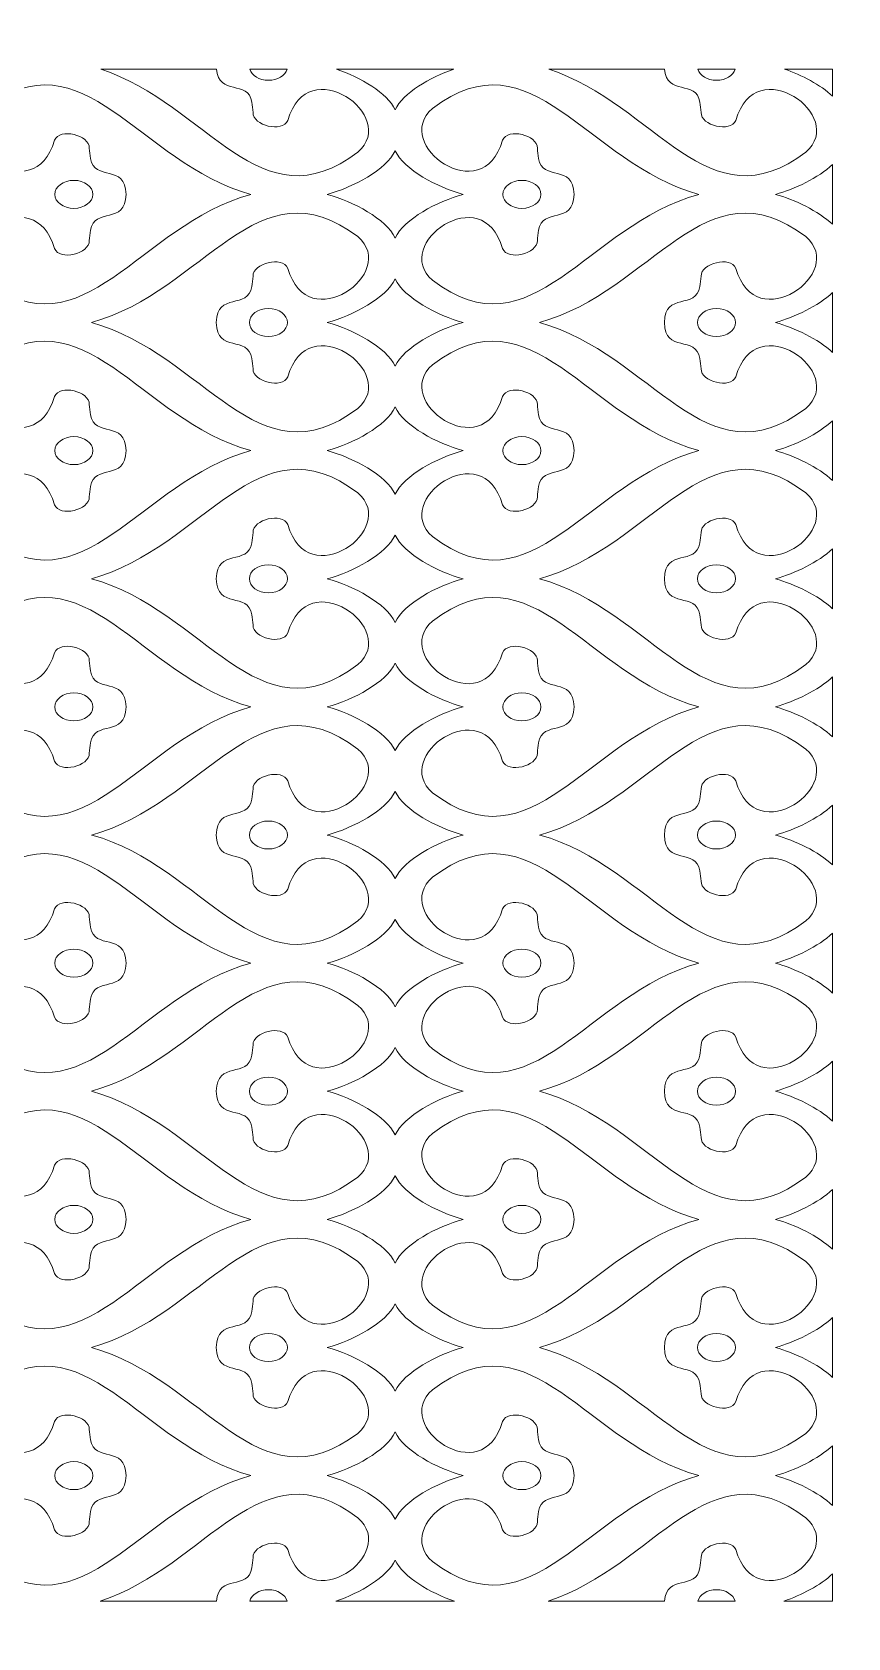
# Model space of a CAD drawing. Header units: millimetres. Extents: x -1212 to 1212, y -618 to 618.
# Drawn here: x 583 to 1212, y -618 to 618 of the extents above; entities that cross this region are included whole.
import ezdxf

# ---------------------------------------------------------------- set-up
doc = ezdxf.new("R2010")
doc.units = ezdxf.units.MM
doc.header["$MEASUREMENT"] = 0
doc.layers.add('Layer 1', color=7, linetype='Continuous')

msp = doc.modelspace()

# ---------------------------------------------------------------- linework, layer by layer
at = {"layer": 'Layer 1', "color": 250, "lineweight": 9}
for points, knots in [([(751.6657, 493.4579), (664.4051, 517.6409), (623.6095, 618.4305), (546.477, 559.591), (514.0627, 531.8721), (585.5719, 481.214), (600.3044, 535.1757), (604.6176, 544.8437), (627.3481, 539.1709), (627.2256, 529.0692), (627.5168, 526.4212), (627.8002, 523.7784), (628.0914, 521.1355), (631.1021, 503.0124), (655.2041, 517.419), (655.4952, 493.4579), (655.2041, 469.4968), (631.1021, 483.9033), (628.0914, 465.7854), (627.8002, 463.1426), (627.5168, 460.4894), (627.2256, 457.8465), (627.3481, 447.7449), (604.6176, 442.072), (600.3044, 451.7453), (585.5719, 505.7017), (514.0627, 455.0437), (546.477, 427.3247), (623.6095, 368.4905), (664.4051, 469.2696), (751.6657, 493.4579)], [0, 0, 0, 0, 0.1, 0.1, 0.1, 0.2, 0.2, 0.2, 0.3, 0.3, 0.3, 0.4, 0.4, 0.4, 0.5, 0.5, 0.5, 0.6, 0.6, 0.6, 0.7, 0.7, 0.7, 0.8, 0.8, 0.8, 0.9, 0.9, 0.9, 1, 1, 1, 1]), ([(1096.8769, 493.4579), (1009.6165, 517.6409), (968.8209, 618.4305), (891.6884, 559.591), (859.2741, 531.8721), (930.7833, 481.214), (945.5156, 535.1757), (949.8288, 544.8437), (972.5595, 539.1709), (972.4368, 529.0692), (972.728, 526.4212), (973.0114, 523.7784), (973.3026, 521.1355), (976.3134, 503.0124), (1000.4154, 517.419), (1000.7065, 493.4579), (1000.4154, 469.4968), (976.3134, 483.9033), (973.3026, 465.7854), (973.0114, 463.1426), (972.728, 460.4894), (972.4368, 457.8465), (972.5595, 447.7449), (949.8288, 442.072), (945.5156, 451.7453), (930.7833, 505.7017), (859.2741, 455.0437), (891.6884, 427.3247), (968.8209, 368.4905), (1009.6165, 469.2696), (1096.8769, 493.4579)], [0, 0, 0, 0, 0.1, 0.1, 0.1, 0.2, 0.2, 0.2, 0.3, 0.3, 0.3, 0.4, 0.4, 0.4, 0.5, 0.5, 0.5, 0.6, 0.6, 0.6, 0.7, 0.7, 0.7, 0.8, 0.8, 0.8, 0.9, 0.9, 0.9, 1, 1, 1, 1]), ([(636.0282, 589.9734), (636.0282, 589.9734), (725.1887, 589.9734), (725.1887, 589.9734), (726.8972, 569.0784), (749.5818, 582.0139), (752.493, 564.474), (752.7764, 561.8312), (753.0676, 559.1884), (753.3587, 556.5352), (753.2362, 546.4336), (775.9667, 540.7608), (780.2723, 550.4339), (795.0124, 604.3851), (866.5216, 553.7375), (834.1073, 526.0135), (759.097, 468.7948), (718.4469, 562.5229), (636.0282, 589.9734)], [0, 0, 0, 0, 0.166666667, 0.166666667, 0.166666667, 0.333333333, 0.333333333, 0.333333333, 0.5, 0.5, 0.5, 0.666666667, 0.666666667, 0.666666667, 0.833333333, 0.833333333, 0.833333333, 1, 1, 1, 1]), ([(981.2396, 589.9734), (981.2396, 589.9734), (1070.4001, 589.9734), (1070.4001, 589.9734), (1072.1084, 569.0784), (1094.7932, 582.0139), (1097.7043, 564.474), (1097.9878, 561.8312), (1098.2789, 559.1884), (1098.5701, 556.5352), (1098.4474, 546.4336), (1121.1781, 540.7608), (1125.4837, 550.4339), (1140.2238, 604.3851), (1211.7328, 553.7375), (1179.3185, 526.0135), (1104.3082, 468.7948), (1063.6582, 562.5229), (981.2396, 589.9734)], [0, 0, 0, 0, 0.166666667, 0.166666667, 0.166666667, 0.333333333, 0.333333333, 0.333333333, 0.5, 0.5, 0.5, 0.666666667, 0.666666667, 0.666666667, 0.833333333, 0.833333333, 0.833333333, 1, 1, 1, 1]), ([(750.8765, 589.9734), (750.8765, 589.9734), (779.6288, 589.9734), (779.6288, 589.9734), (778.2498, 585.0593), (772.3278, 581.3481), (765.2565, 581.3481), (758.1853, 581.3481), (752.2556, 585.0593), (750.8765, 589.9734)], [0, 0, 0, 0, 0.333333333, 0.333333333, 0.333333333, 0.666666667, 0.666666667, 0.666666667, 1, 1, 1, 1]), ([(817.6357, 589.9734), (817.6357, 589.9734), (908.1598, 589.9734), (908.1598, 589.9734), (889.7502, 583.614), (868.9424, 571.4786), (862.8978, 558.5173), (856.8455, 571.4786), (836.0455, 583.614), (817.6357, 589.9734)], [0, 0, 0, 0, 0.333333333, 0.333333333, 0.333333333, 0.666666667, 0.666666667, 0.666666667, 1, 1, 1, 1]), ([(1096.0879, 589.9734), (1096.0879, 589.9734), (1124.8401, 589.9734), (1124.8401, 589.9734), (1123.461, 585.0593), (1117.539, 581.3481), (1110.4678, 581.3481), (1103.3965, 581.3481), (1097.4668, 585.0593), (1096.0879, 589.9734)], [0, 0, 0, 0, 0.333333333, 0.333333333, 0.333333333, 0.666666667, 0.666666667, 0.666666667, 1, 1, 1, 1]), ([(1162.8471, 589.9734), (1162.8471, 589.9734), (1199.95, 589.9734), (1199.95, 589.9734), (1199.95, 589.9734), (1199.95, 569.0888), (1199.95, 569.0888), (1190.6111, 577.8174), (1176.1085, 585.3897), (1162.8471, 589.9734)], [0, 0, 0, 0, 0.333333333, 0.333333333, 0.333333333, 0.666666667, 0.666666667, 0.666666667, 1, 1, 1, 1]), ([(628.9187, 394.7641), (716.1792, 418.9523), (756.9672, 519.747), (834.1073, 460.9024), (866.5216, 433.1835), (795.0124, 382.5203), (780.2723, 436.4766), (775.9667, 446.1602), (753.2362, 440.4771), (753.3587, 430.3754), (753.0676, 427.7325), (752.7764, 425.0846), (752.493, 422.4417), (749.4823, 404.3186), (725.3803, 418.7303), (725.0892, 394.7641), (725.3803, 370.8081), (749.4823, 385.2199), (752.493, 367.1019), (752.7764, 364.4539), (753.0676, 361.8008), (753.3587, 359.1579), (753.2362, 349.0614), (775.9667, 343.3783), (780.2723, 353.0515), (795.0124, 407.0131), (866.5216, 356.3602), (834.1073, 328.6413), (756.9672, 269.7967), (716.1792, 370.581), (628.9187, 394.7641)], [0, 0, 0, 0, 0.1, 0.1, 0.1, 0.2, 0.2, 0.2, 0.3, 0.3, 0.3, 0.4, 0.4, 0.4, 0.5, 0.5, 0.5, 0.6, 0.6, 0.6, 0.7, 0.7, 0.7, 0.8, 0.8, 0.8, 0.9, 0.9, 0.9, 1, 1, 1, 1]), ([(862.8978, 459.8236), (856.0565, 474.4831), (830.384, 488.0844), (810.6106, 493.4579), (830.384, 498.8313), (856.0565, 512.4378), (862.8978, 527.0923), (869.7392, 512.4378), (895.4117, 498.8313), (915.1851, 493.4579), (895.4117, 488.0844), (869.7316, 474.4831), (862.8978, 459.8236)], [0, 0, 0, 0, 0.25, 0.25, 0.25, 0.5, 0.5, 0.5, 0.75, 0.75, 0.75, 1, 1, 1, 1]), ([(974.13, 394.7641), (1061.3904, 418.9523), (1102.1785, 519.747), (1179.3185, 460.9024), (1211.7328, 433.1835), (1140.2238, 382.5203), (1125.4837, 436.4766), (1121.1781, 446.1602), (1098.4474, 440.4771), (1098.5701, 430.3754), (1098.2789, 427.7325), (1097.9878, 425.0846), (1097.7043, 422.4417), (1094.6935, 404.3186), (1070.5915, 418.7303), (1070.3004, 394.7641), (1070.5915, 370.8081), (1094.6935, 385.2199), (1097.7043, 367.1019), (1097.9878, 364.4539), (1098.2789, 361.8008), (1098.5701, 359.1579), (1098.4474, 349.0614), (1121.1781, 343.3783), (1125.4837, 353.0515), (1140.2238, 407.0131), (1211.7328, 356.3602), (1179.3185, 328.6413), (1102.1785, 269.7967), (1061.3904, 370.581), (974.13, 394.7641)], [0, 0, 0, 0, 0.1, 0.1, 0.1, 0.2, 0.2, 0.2, 0.3, 0.3, 0.3, 0.4, 0.4, 0.4, 0.5, 0.5, 0.5, 0.6, 0.6, 0.6, 0.7, 0.7, 0.7, 0.8, 0.8, 0.8, 0.9, 0.9, 0.9, 1, 1, 1, 1]), ([(1199.95, 516.5208), (1199.95, 516.5208), (1199.95, 470.4), (1199.95, 470.4), (1188.9256, 480.7082), (1170.7074, 489.4162), (1155.8218, 493.4579), (1170.7074, 497.4996), (1188.9256, 506.2076), (1199.95, 516.5208)], [0, 0, 0, 0, 0.333333333, 0.333333333, 0.333333333, 0.666666667, 0.666666667, 0.666666667, 1, 1, 1, 1]), ([(600.6568, 493.4579), (600.6568, 499.4043), (607.2453, 504.2564), (615.3278, 504.2564), (623.4103, 504.2564), (629.999, 499.4043), (629.999, 493.4579), (629.999, 487.5167), (623.4103, 482.6593), (615.3278, 482.6593), (607.2453, 482.6593), (600.6568, 487.5167), (600.6568, 493.4579)], [0, 0, 0, 0, 0.25, 0.25, 0.25, 0.5, 0.5, 0.5, 0.75, 0.75, 0.75, 1, 1, 1, 1]), ([(945.868, 493.4579), (945.868, 499.4043), (952.4567, 504.2564), (960.5392, 504.2564), (968.6216, 504.2564), (975.2178, 499.4043), (975.2178, 493.4579), (975.2178, 487.5167), (968.6216, 482.6593), (960.5392, 482.6593), (952.4567, 482.6593), (945.868, 487.5167), (945.868, 493.4579)], [0, 0, 0, 0, 0.25, 0.25, 0.25, 0.5, 0.5, 0.5, 0.75, 0.75, 0.75, 1, 1, 1, 1]), ([(751.6657, 296.0806), (664.4051, 271.8976), (623.6095, 171.108), (546.477, 229.9423), (514.0627, 257.6716), (585.5719, 308.3296), (600.3044, 254.368), (604.6176, 244.6948), (627.3481, 250.3676), (627.2256, 260.4745), (627.5168, 263.1172), (627.8002, 265.7601), (628.0914, 268.403), (631.1021, 286.5261), (655.2041, 272.1195), (655.4952, 296.0806), (655.2041, 320.0417), (631.1021, 305.63), (628.0914, 323.7531), (627.8002, 326.396), (627.5168, 329.0439), (627.2256, 331.6919), (627.3481, 341.7884), (604.6176, 347.4665), (600.3044, 337.7932), (585.5719, 283.8368), (514.0627, 334.4896), (546.477, 362.2189), (623.6095, 421.0531), (664.4051, 320.2688), (751.6657, 296.0806)], [0, 0, 0, 0, 0.1, 0.1, 0.1, 0.2, 0.2, 0.2, 0.3, 0.3, 0.3, 0.4, 0.4, 0.4, 0.5, 0.5, 0.5, 0.6, 0.6, 0.6, 0.7, 0.7, 0.7, 0.8, 0.8, 0.8, 0.9, 0.9, 0.9, 1, 1, 1, 1]), ([(862.8978, 361.1349), (856.0565, 375.7841), (830.384, 389.3958), (810.6106, 394.7744), (830.384, 400.1427), (856.0565, 413.744), (862.8978, 428.4036), (869.7392, 413.744), (895.4117, 400.1427), (915.1851, 394.7744), (895.4117, 389.3958), (869.7316, 375.7841), (862.8978, 361.1349)], [0, 0, 0, 0, 0.25, 0.25, 0.25, 0.5, 0.5, 0.5, 0.75, 0.75, 0.75, 1, 1, 1, 1]), ([(1096.8769, 296.0806), (1009.6165, 271.8976), (968.8209, 171.108), (891.6884, 229.9423), (859.2741, 257.6716), (930.7833, 308.3296), (945.5156, 254.368), (949.8288, 244.6948), (972.5595, 250.3676), (972.4368, 260.4745), (972.728, 263.1172), (973.0114, 265.7601), (973.3026, 268.403), (976.3134, 286.5261), (1000.4154, 272.1195), (1000.7065, 296.0806), (1000.4154, 320.0417), (976.3134, 305.63), (973.3026, 323.7531), (973.0114, 326.396), (972.728, 329.0439), (972.4368, 331.6919), (972.5595, 341.7884), (949.8288, 347.4665), (945.5156, 337.7932), (930.7833, 283.8368), (859.2741, 334.4896), (891.6884, 362.2189), (968.8209, 421.0531), (1009.6165, 320.2688), (1096.8769, 296.0806)], [0, 0, 0, 0, 0.1, 0.1, 0.1, 0.2, 0.2, 0.2, 0.3, 0.3, 0.3, 0.4, 0.4, 0.4, 0.5, 0.5, 0.5, 0.6, 0.6, 0.6, 0.7, 0.7, 0.7, 0.8, 0.8, 0.8, 0.9, 0.9, 0.9, 1, 1, 1, 1]), ([(1199.95, 417.8271), (1199.95, 417.8271), (1199.95, 371.7063), (1199.95, 371.7063), (1188.9256, 382.0144), (1170.7074, 390.7276), (1155.8218, 394.7744), (1170.7074, 398.8161), (1188.9256, 407.5189), (1199.95, 417.8271)], [0, 0, 0, 0, 0.333333333, 0.333333333, 0.333333333, 0.666666667, 0.666666667, 0.666666667, 1, 1, 1, 1]), ([(779.9276, 394.7641), (779.9276, 400.7209), (773.339, 405.5626), (765.2565, 405.5626), (757.1741, 405.5626), (750.5777, 400.7209), (750.5777, 394.7641), (750.5777, 388.8176), (757.1741, 383.9707), (765.2565, 383.9707), (773.339, 383.9707), (779.9276, 388.8176), (779.9276, 394.7641)], [0, 0, 0, 0, 0.25, 0.25, 0.25, 0.5, 0.5, 0.5, 0.75, 0.75, 0.75, 1, 1, 1, 1]), ([(1125.1389, 394.7641), (1125.1389, 400.7209), (1118.5504, 405.5626), (1110.4678, 405.5626), (1102.3853, 405.5626), (1095.7891, 400.7209), (1095.7891, 394.7641), (1095.7891, 388.8176), (1102.3853, 383.9707), (1110.4678, 383.9707), (1118.5504, 383.9707), (1125.1389, 388.8176), (1125.1389, 394.7641)], [0, 0, 0, 0, 0.25, 0.25, 0.25, 0.5, 0.5, 0.5, 0.75, 0.75, 0.75, 1, 1, 1, 1]), ([(628.9187, 197.392), (716.1792, 173.2088), (756.9672, 72.4194), (834.1073, 131.2537), (866.5216, 158.9829), (795.0124, 209.6409), (780.2723, 155.6794), (775.9667, 146.0062), (753.2362, 151.6841), (753.3587, 161.7859), (753.0676, 164.4286), (752.7764, 167.0767), (752.493, 169.7195), (749.4823, 187.8427), (725.3803, 173.4308), (725.0892, 197.392), (725.3803, 221.348), (749.4823, 206.9465), (752.493, 225.0696), (752.7764, 227.7124), (753.0676, 230.3553), (753.3587, 232.9982), (753.2362, 243.1049), (775.9667, 248.7778), (780.2723, 239.1045), (795.0124, 185.143), (866.5216, 235.801), (834.1073, 263.525), (756.9672, 322.3645), (716.1792, 221.5751), (628.9187, 197.392)], [0, 0, 0, 0, 0.1, 0.1, 0.1, 0.2, 0.2, 0.2, 0.3, 0.3, 0.3, 0.4, 0.4, 0.4, 0.5, 0.5, 0.5, 0.6, 0.6, 0.6, 0.7, 0.7, 0.7, 0.8, 0.8, 0.8, 0.9, 0.9, 0.9, 1, 1, 1, 1]), ([(862.8978, 262.4514), (856.0565, 277.1007), (830.384, 290.7123), (810.6106, 296.0806), (830.384, 301.4541), (856.0565, 315.0554), (862.8978, 329.7098), (869.7392, 315.0554), (895.4117, 301.4541), (915.1851, 296.0806), (895.4117, 290.7123), (869.7316, 277.1007), (862.8978, 262.4514)], [0, 0, 0, 0, 0.25, 0.25, 0.25, 0.5, 0.5, 0.5, 0.75, 0.75, 0.75, 1, 1, 1, 1]), ([(974.13, 197.392), (1061.3904, 173.2088), (1102.1785, 72.4194), (1179.3185, 131.2537), (1211.7328, 158.9829), (1140.2238, 209.6409), (1125.4837, 155.6794), (1121.1781, 146.0062), (1098.4474, 151.6841), (1098.5701, 161.7859), (1098.2789, 164.4286), (1097.9878, 167.0767), (1097.7043, 169.7195), (1094.6935, 187.8427), (1070.5915, 173.4308), (1070.3004, 197.392), (1070.5915, 221.348), (1094.6935, 206.9465), (1097.7043, 225.0696), (1097.9878, 227.7124), (1098.2789, 230.3553), (1098.5701, 232.9982), (1098.4474, 243.1049), (1121.1781, 248.7778), (1125.4837, 239.1045), (1140.2238, 185.143), (1211.7328, 235.801), (1179.3185, 263.525), (1102.1785, 322.3645), (1061.3904, 221.5751), (974.13, 197.392)], [0, 0, 0, 0, 0.1, 0.1, 0.1, 0.2, 0.2, 0.2, 0.3, 0.3, 0.3, 0.4, 0.4, 0.4, 0.5, 0.5, 0.5, 0.6, 0.6, 0.6, 0.7, 0.7, 0.7, 0.8, 0.8, 0.8, 0.9, 0.9, 0.9, 1, 1, 1, 1]), ([(1199.95, 319.1385), (1199.95, 319.1385), (1199.95, 273.0228), (1199.95, 273.0228), (1188.9256, 283.331), (1170.7074, 292.0389), (1155.8218, 296.0806), (1170.7074, 300.1223), (1188.9256, 308.8303), (1199.95, 319.1385)], [0, 0, 0, 0, 0.333333333, 0.333333333, 0.333333333, 0.666666667, 0.666666667, 0.666666667, 1, 1, 1, 1]), ([(600.6568, 296.0806), (600.6568, 290.1342), (607.2453, 285.2873), (615.3278, 285.2873), (623.4103, 285.2873), (629.999, 290.1342), (629.999, 296.0806), (629.999, 302.027), (623.4103, 306.8791), (615.3278, 306.8791), (607.2453, 306.8791), (600.6568, 302.027), (600.6568, 296.0806)], [0, 0, 0, 0, 0.25, 0.25, 0.25, 0.5, 0.5, 0.5, 0.75, 0.75, 0.75, 1, 1, 1, 1]), ([(945.868, 296.0806), (945.868, 290.1342), (952.4567, 285.2873), (960.5392, 285.2873), (968.6216, 285.2873), (975.2178, 290.1342), (975.2178, 296.0806), (975.2178, 302.027), (968.6216, 306.8791), (960.5392, 306.8791), (952.4567, 306.8791), (945.868, 302.027), (945.868, 296.0806)], [0, 0, 0, 0, 0.25, 0.25, 0.25, 0.5, 0.5, 0.5, 0.75, 0.75, 0.75, 1, 1, 1, 1]), ([(751.6657, 98.7084), (664.4051, 122.8916), (623.6095, 223.6759), (546.477, 164.8313), (514.0627, 137.1124), (585.5719, 86.4596), (600.3044, 140.4211), (604.6176, 150.0943), (627.3481, 144.4163), (627.2256, 134.3147), (627.5168, 131.6718), (627.8002, 129.0238), (628.0914, 126.3706), (631.1021, 108.2527), (655.2041, 122.6645), (655.4952, 98.7084), (655.2041, 74.7473), (631.1021, 89.154), (628.0914, 71.0308), (627.8002, 68.3881), (627.5168, 65.7452), (627.2256, 63.0971), (627.3481, 52.9955), (604.6176, 47.3123), (600.3044, 56.9908), (585.5719, 110.9471), (514.0627, 60.2943), (546.477, 32.5703), (623.6095, -26.2692), (664.4051, 74.5254), (751.6657, 98.7084)], [0, 0, 0, 0, 0.1, 0.1, 0.1, 0.2, 0.2, 0.2, 0.3, 0.3, 0.3, 0.4, 0.4, 0.4, 0.5, 0.5, 0.5, 0.6, 0.6, 0.6, 0.7, 0.7, 0.7, 0.8, 0.8, 0.8, 0.9, 0.9, 0.9, 1, 1, 1, 1]), ([(862.8978, 163.7576), (856.0565, 178.412), (830.384, 192.0237), (810.6106, 197.392), (830.384, 202.7602), (856.0565, 216.372), (862.8978, 231.0211), (869.7392, 216.372), (895.4117, 202.7602), (915.1851, 197.392), (895.4117, 192.0237), (869.7316, 178.412), (862.8978, 163.7576)], [0, 0, 0, 0, 0.25, 0.25, 0.25, 0.5, 0.5, 0.5, 0.75, 0.75, 0.75, 1, 1, 1, 1]), ([(1096.8769, 98.7084), (1009.6165, 122.8916), (968.8209, 223.6759), (891.6884, 164.8313), (859.2741, 137.1124), (930.7833, 86.4596), (945.5156, 140.4211), (949.8288, 150.0943), (972.5595, 144.4163), (972.4368, 134.3147), (972.728, 131.6718), (973.0114, 129.0238), (973.3026, 126.3706), (976.3134, 108.2527), (1000.4154, 122.6645), (1000.7065, 98.7084), (1000.4154, 74.7473), (976.3134, 89.154), (973.3026, 71.0308), (973.0114, 68.3881), (972.728, 65.7452), (972.4368, 63.0971), (972.5595, 52.9955), (949.8288, 47.3123), (945.5156, 56.9908), (930.7833, 110.9471), (859.2741, 60.2943), (891.6884, 32.5703), (968.8209, -26.2692), (1009.6165, 74.5254), (1096.8769, 98.7084)], [0, 0, 0, 0, 0.1, 0.1, 0.1, 0.2, 0.2, 0.2, 0.3, 0.3, 0.3, 0.4, 0.4, 0.4, 0.5, 0.5, 0.5, 0.6, 0.6, 0.6, 0.7, 0.7, 0.7, 0.8, 0.8, 0.8, 0.9, 0.9, 0.9, 1, 1, 1, 1]), ([(1199.95, 220.4497), (1199.95, 220.4497), (1199.95, 174.3342), (1199.95, 174.3342), (1188.9256, 184.6423), (1170.7074, 193.3503), (1155.8218, 197.392), (1170.7074, 201.4337), (1188.9256, 210.1417), (1199.95, 220.4497)], [0, 0, 0, 0, 0.333333333, 0.333333333, 0.333333333, 0.666666667, 0.666666667, 0.666666667, 1, 1, 1, 1]), ([(779.9276, 197.392), (779.9276, 191.4456), (773.339, 186.5935), (765.2565, 186.5935), (757.1741, 186.5935), (750.5777, 191.4456), (750.5777, 197.392), (750.5777, 203.3384), (757.1741, 208.1853), (765.2565, 208.1853), (773.339, 208.1853), (779.9276, 203.3384), (779.9276, 197.392)], [0, 0, 0, 0, 0.25, 0.25, 0.25, 0.5, 0.5, 0.5, 0.75, 0.75, 0.75, 1, 1, 1, 1]), ([(1125.1389, 197.392), (1125.1389, 191.4456), (1118.5504, 186.5935), (1110.4678, 186.5935), (1102.3853, 186.5935), (1095.7891, 191.4456), (1095.7891, 197.392), (1095.7891, 203.3384), (1102.3853, 208.1853), (1110.4678, 208.1853), (1118.5504, 208.1853), (1125.1389, 203.3384), (1125.1389, 197.392)], [0, 0, 0, 0, 0.25, 0.25, 0.25, 0.5, 0.5, 0.5, 0.75, 0.75, 0.75, 1, 1, 1, 1]), ([(628.9187, 0.0147), (716.1792, 24.2029), (756.9672, 124.9821), (834.1073, 66.1478), (866.5216, 38.4289), (795.0124, -12.2292), (780.2723, 41.7325), (775.9667, 51.4057), (753.2362, 45.7277), (753.3587, 35.626), (753.0676, 32.9781), (752.7764, 30.3352), (752.493, 27.6871), (749.4823, 9.5692), (725.3803, 23.9758), (725.0892, 0.0147), (725.0892, 0.0044), (725.0892, -0.0163), (725.0892, -0.0266), (725.4415, -23.8483), (749.4899, -9.5089), (752.493, -27.6062), (752.7764, -30.2541), (753.0676, -32.897), (753.3587, -35.5399), (753.2362, -45.6467), (775.9667, -51.3195), (780.2723, -41.6463), (795.0124, 12.3153), (866.5216, -38.3479), (834.1073, -66.0668), (757.0667, -124.8289), (716.2788, -24.3645), (629.2328, -0.0266), (629.2328, -0.0266), (629.0643, -0.0266), (629.0643, -0.0266), (629.0107, -0.0163), (628.9646, 0.0044), (628.9187, 0.0147)], [0, 0, 0, 0, 0.076923077, 0.076923077, 0.076923077, 0.153846154, 0.153846154, 0.153846154, 0.230769231, 0.230769231, 0.230769231, 0.307692308, 0.307692308, 0.307692308, 0.384615385, 0.384615385, 0.384615385, 0.461538462, 0.461538462, 0.461538462, 0.538461538, 0.538461538, 0.538461538, 0.615384615, 0.615384615, 0.615384615, 0.692307692, 0.692307692, 0.692307692, 0.769230769, 0.769230769, 0.769230769, 0.846153846, 0.846153846, 0.846153846, 0.923076923, 0.923076923, 0.923076923, 1, 1, 1, 1]), ([(862.8978, 65.0742), (856.0565, 79.7233), (830.384, 93.3248), (810.6106, 98.7084), (830.384, 104.0768), (856.0565, 117.6833), (862.8978, 132.3377), (869.7392, 117.6833), (895.4117, 104.0768), (915.1851, 98.7084), (895.4117, 93.3248), (869.7316, 79.7233), (862.8978, 65.0742)], [0, 0, 0, 0, 0.25, 0.25, 0.25, 0.5, 0.5, 0.5, 0.75, 0.75, 0.75, 1, 1, 1, 1]), ([(974.13, 0.0147), (1061.3904, 24.2029), (1102.1785, 124.9821), (1179.3185, 66.1478), (1211.7328, 38.4289), (1140.2238, -12.2292), (1125.4837, 41.7325), (1121.1781, 51.4057), (1098.4474, 45.7277), (1098.5701, 35.626), (1098.2789, 32.9781), (1097.9878, 30.3352), (1097.7043, 27.6871), (1094.6935, 9.5692), (1070.5915, 23.9758), (1070.3004, 0.0147), (1070.3004, 0.0044), (1070.3004, -0.0163), (1070.3004, -0.0266), (1070.6528, -23.8483), (1094.7011, -9.5089), (1097.7043, -27.6062), (1097.9878, -30.2541), (1098.2789, -32.897), (1098.5701, -35.5399), (1098.4474, -45.6467), (1121.1781, -51.3195), (1125.4837, -41.6463), (1140.2238, 12.3153), (1211.7328, -38.3479), (1179.3185, -66.0668), (1102.2781, -124.8289), (1061.4901, -24.3645), (974.4441, -0.0266), (974.4441, -0.0266), (974.2755, -0.0266), (974.2755, -0.0266), (974.2219, -0.0163), (974.176, 0.0044), (974.13, 0.0147)], [0, 0, 0, 0, 0.076923077, 0.076923077, 0.076923077, 0.153846154, 0.153846154, 0.153846154, 0.230769231, 0.230769231, 0.230769231, 0.307692308, 0.307692308, 0.307692308, 0.384615385, 0.384615385, 0.384615385, 0.461538462, 0.461538462, 0.461538462, 0.538461538, 0.538461538, 0.538461538, 0.615384615, 0.615384615, 0.615384615, 0.692307692, 0.692307692, 0.692307692, 0.769230769, 0.769230769, 0.769230769, 0.846153846, 0.846153846, 0.846153846, 0.923076923, 0.923076923, 0.923076923, 1, 1, 1, 1]), ([(1199.95, 121.7663), (1199.95, 121.7663), (1199.95, 75.6456), (1199.95, 75.6456), (1188.9256, 85.9485), (1170.7074, 94.6565), (1155.8218, 98.7084), (1170.7074, 102.7502), (1188.9256, 111.4582), (1199.95, 121.7663)], [0, 0, 0, 0, 0.333333333, 0.333333333, 0.333333333, 0.666666667, 0.666666667, 0.666666667, 1, 1, 1, 1]), ([(600.6568, 98.7084), (600.6568, 104.6549), (607.2453, 109.5018), (615.3278, 109.5018), (623.4103, 109.5018), (629.999, 104.6549), (629.999, 98.7084), (629.999, 92.7569), (623.4103, 87.91), (615.3278, 87.91), (607.2453, 87.91), (600.6568, 92.7569), (600.6568, 98.7084)], [0, 0, 0, 0, 0.25, 0.25, 0.25, 0.5, 0.5, 0.5, 0.75, 0.75, 0.75, 1, 1, 1, 1]), ([(945.868, 98.7084), (945.868, 104.6549), (952.4567, 109.5018), (960.5392, 109.5018), (968.6216, 109.5018), (975.2178, 104.6549), (975.2178, 98.7084), (975.2178, 92.7569), (968.6216, 87.91), (960.5392, 87.91), (952.4567, 87.91), (945.868, 92.7569), (945.868, 98.7084)], [0, 0, 0, 0, 0.25, 0.25, 0.25, 0.5, 0.5, 0.5, 0.75, 0.75, 0.75, 1, 1, 1, 1]), ([(751.6657, -98.6224), (664.4051, -122.8054), (623.6095, -223.5949), (546.477, -164.7606), (514.0627, -137.0365), (585.5719, -86.3734), (600.3044, -140.3349), (604.6176, -150.0082), (627.3481, -144.3353), (627.2256, -134.2285), (627.5168, -131.5856), (627.8002, -128.9427), (628.0914, -126.2948), (631.1021, -108.1717), (655.2041, -122.5835), (655.4952, -98.6224), (655.2041, -74.6664), (631.1021, -89.0678), (628.0914, -70.9499), (627.8002, -68.3018), (627.5168, -65.659), (627.2256, -63.0162), (627.3481, -52.9093), (604.6176, -47.2365), (600.3044, -56.9097), (585.5719, -110.8713), (514.0627, -60.2133), (546.477, -32.4892), (623.6095, 26.3451), (664.4051, -74.4393), (751.6657, -98.6224)], [0, 0, 0, 0, 0.1, 0.1, 0.1, 0.2, 0.2, 0.2, 0.3, 0.3, 0.3, 0.4, 0.4, 0.4, 0.5, 0.5, 0.5, 0.6, 0.6, 0.6, 0.7, 0.7, 0.7, 0.8, 0.8, 0.8, 0.9, 0.9, 0.9, 1, 1, 1, 1]), ([(810.7714, -0.0266), (810.7178, -0.0163), (810.6642, 0.0044), (810.6106, 0.0147), (830.384, 5.3881), (856.0565, 18.9895), (862.8978, 33.6491), (869.7392, 18.9895), (895.4117, 5.3881), (915.1851, 0.0147), (915.1315, 0.0044), (915.0779, -0.0163), (915.0243, -0.0266), (915.0243, -0.0266), (914.8481, -0.0266), (914.8481, -0.0266), (895.1206, -5.4671), (869.6933, -19.0014), (862.8978, -33.5629), (856.0948, -19.0014), (830.6751, -5.4671), (810.9476, -0.0266), (810.9476, -0.0266), (810.7714, -0.0266), (810.7714, -0.0266)], [0, 0, 0, 0, 0.125, 0.125, 0.125, 0.25, 0.25, 0.25, 0.375, 0.375, 0.375, 0.5, 0.5, 0.5, 0.625, 0.625, 0.625, 0.75, 0.75, 0.75, 0.875, 0.875, 0.875, 1, 1, 1, 1]), ([(1096.8769, -98.6224), (1009.6165, -122.8054), (968.8209, -223.5949), (891.6884, -164.7606), (859.2741, -137.0365), (930.7833, -86.3734), (945.5156, -140.3349), (949.8288, -150.0082), (972.5595, -144.3353), (972.4368, -134.2285), (972.728, -131.5856), (973.0114, -128.9427), (973.3026, -126.2948), (976.3134, -108.1717), (1000.4154, -122.5835), (1000.7065, -98.6224), (1000.4154, -74.6664), (976.3134, -89.0678), (973.3026, -70.9499), (973.0114, -68.3018), (972.728, -65.659), (972.4368, -63.0162), (972.5595, -52.9093), (949.8288, -47.2365), (945.5156, -56.9097), (930.7833, -110.8713), (859.2741, -60.2133), (891.6884, -32.4892), (968.8209, 26.3451), (1009.6165, -74.4393), (1096.8769, -98.6224)], [0, 0, 0, 0, 0.1, 0.1, 0.1, 0.2, 0.2, 0.2, 0.3, 0.3, 0.3, 0.4, 0.4, 0.4, 0.5, 0.5, 0.5, 0.6, 0.6, 0.6, 0.7, 0.7, 0.7, 0.8, 0.8, 0.8, 0.9, 0.9, 0.9, 1, 1, 1, 1]), ([(1199.95, 23.0725), (1199.95, 23.0725), (1199.95, -22.9966), (1199.95, -22.9966), (1189.0099, -12.7711), (1170.9755, -4.1148), (1156.1588, -0.0266), (1156.1588, -0.0266), (1155.9827, -0.0266), (1155.9827, -0.0266), (1155.9291, -0.0163), (1155.8754, 0.0044), (1155.8218, 0.0147), (1170.7074, 4.0564), (1188.9256, 12.7643), (1199.95, 23.0725)], [0, 0, 0, 0, 0.2, 0.2, 0.2, 0.4, 0.4, 0.4, 0.6, 0.6, 0.6, 0.8, 0.8, 0.8, 1, 1, 1, 1]), ([(779.9276, 0.0147), (779.9276, 5.956), (773.339, 10.8132), (765.2565, 10.8132), (757.1741, 10.8132), (750.5777, 5.956), (750.5777, 0.0147), (750.5777, 0.0044), (750.5777, -0.0163), (750.5777, -0.0266), (750.5777, -0.0266), (750.5854, -0.0266), (750.5854, -0.0266), (750.6466, -5.9265), (757.2123, -10.727), (765.2565, -10.727), (773.2931, -10.727), (779.8586, -5.9265), (779.9276, -0.0266), (779.9276, -0.0163), (779.9276, 0.0044), (779.9276, 0.0147)], [0, 0, 0, 0, 0.142857143, 0.142857143, 0.142857143, 0.285714286, 0.285714286, 0.285714286, 0.428571429, 0.428571429, 0.428571429, 0.571428571, 0.571428571, 0.571428571, 0.714285714, 0.714285714, 0.714285714, 0.857142857, 0.857142857, 0.857142857, 1, 1, 1, 1]), ([(1125.1389, 0.0147), (1125.1389, 5.956), (1118.5504, 10.8132), (1110.4678, 10.8132), (1102.3853, 10.8132), (1095.7891, 5.956), (1095.7891, 0.0147), (1095.7891, 0.0044), (1095.7891, -0.0163), (1095.7891, -0.0266), (1095.858, -5.9265), (1102.4236, -10.727), (1110.4678, -10.727), (1118.5043, -10.727), (1125.07, -5.9265), (1125.1389, -0.0266), (1125.1389, -0.0163), (1125.1389, 0.0044), (1125.1389, 0.0147)], [0, 0, 0, 0, 0.166666667, 0.166666667, 0.166666667, 0.333333333, 0.333333333, 0.333333333, 0.5, 0.5, 0.5, 0.666666667, 0.666666667, 0.666666667, 0.833333333, 0.833333333, 0.833333333, 1, 1, 1, 1]), ([(628.9187, -197.3058), (716.1792, -221.4889), (756.9672, -322.2835), (834.1073, -263.4441), (866.5216, -235.72), (795.0124, -185.0723), (780.2723, -239.0235), (775.9667, -248.6968), (753.2362, -243.024), (753.3587, -232.9223), (753.0676, -230.2691), (752.7764, -227.6263), (752.493, -224.9834), (749.4823, -206.8655), (725.3803, -221.2669), (725.0892, -197.3058), (725.3803, -173.355), (749.4823, -187.7564), (752.493, -169.6385), (752.7764, -166.9956), (753.0676, -164.3477), (753.3587, -161.6997), (753.2362, -151.5979), (775.9667, -145.92), (780.2723, -155.5933), (795.0124, -209.5548), (866.5216, -158.9019), (834.1073, -131.1778), (756.9672, -72.3383), (716.1792, -173.1279), (628.9187, -197.3058)], [0, 0, 0, 0, 0.1, 0.1, 0.1, 0.2, 0.2, 0.2, 0.3, 0.3, 0.3, 0.4, 0.4, 0.4, 0.5, 0.5, 0.5, 0.6, 0.6, 0.6, 0.7, 0.7, 0.7, 0.8, 0.8, 0.8, 0.9, 0.9, 0.9, 1, 1, 1, 1]), ([(862.8978, -132.2566), (856.0565, -117.6023), (830.384, -103.9958), (810.6106, -98.6224), (830.384, -93.254), (856.0565, -79.6424), (862.8978, -64.9931), (869.7392, -79.6424), (895.4117, -93.254), (915.1851, -98.6224), (895.4117, -103.9958), (869.7316, -117.6023), (862.8978, -132.2566)], [0, 0, 0, 0, 0.25, 0.25, 0.25, 0.5, 0.5, 0.5, 0.75, 0.75, 0.75, 1, 1, 1, 1]), ([(974.13, -197.3058), (1061.3904, -221.4889), (1102.1785, -322.2835), (1179.3185, -263.4441), (1211.7328, -235.72), (1140.2238, -185.0723), (1125.4837, -239.0235), (1121.1781, -248.6968), (1098.4474, -243.024), (1098.5701, -232.9223), (1098.2789, -230.2691), (1097.9878, -227.6263), (1097.7043, -224.9834), (1094.6935, -206.8655), (1070.5915, -221.2669), (1070.3004, -197.3058), (1070.5915, -173.355), (1094.6935, -187.7564), (1097.7043, -169.6385), (1097.9878, -166.9956), (1098.2789, -164.3477), (1098.5701, -161.6997), (1098.4474, -151.5979), (1121.1781, -145.92), (1125.4837, -155.5933), (1140.2238, -209.5548), (1211.7328, -158.9019), (1179.3185, -131.1778), (1102.1785, -72.3383), (1061.3904, -173.1279), (974.13, -197.3058)], [0, 0, 0, 0, 0.1, 0.1, 0.1, 0.2, 0.2, 0.2, 0.3, 0.3, 0.3, 0.4, 0.4, 0.4, 0.5, 0.5, 0.5, 0.6, 0.6, 0.6, 0.7, 0.7, 0.7, 0.8, 0.8, 0.8, 0.9, 0.9, 0.9, 1, 1, 1, 1]), ([(1199.95, -75.5645), (1199.95, -75.5645), (1199.95, -121.6853), (1199.95, -121.6853), (1188.9256, -111.372), (1170.7074, -102.664), (1155.8218, -98.6224), (1170.7074, -94.5806), (1188.9256, -85.8727), (1199.95, -75.5645)], [0, 0, 0, 0, 0.333333333, 0.333333333, 0.333333333, 0.666666667, 0.666666667, 0.666666667, 1, 1, 1, 1]), ([(600.6568, -98.6224), (600.6568, -104.5687), (607.2453, -109.4157), (615.3278, -109.4157), (623.4103, -109.4157), (629.999, -104.5687), (629.999, -98.6224), (629.999, -92.6759), (623.4103, -87.8238), (615.3278, -87.8238), (607.2453, -87.8238), (600.6568, -92.6759), (600.6568, -98.6224)], [0, 0, 0, 0, 0.25, 0.25, 0.25, 0.5, 0.5, 0.5, 0.75, 0.75, 0.75, 1, 1, 1, 1]), ([(945.868, -98.6224), (945.868, -104.5687), (952.4567, -109.4157), (960.5392, -109.4157), (968.6216, -109.4157), (975.2178, -104.5687), (975.2178, -98.6224), (975.2178, -92.6759), (968.6216, -87.8238), (960.5392, -87.8238), (952.4567, -87.8238), (945.868, -92.6759), (945.868, -98.6224)], [0, 0, 0, 0, 0.25, 0.25, 0.25, 0.5, 0.5, 0.5, 0.75, 0.75, 0.75, 1, 1, 1, 1]), ([(751.6657, -295.9996), (664.4051, -271.8165), (623.6095, -171.0271), (546.477, -229.8665), (514.0627, -257.5855), (585.5719, -308.2434), (600.3044, -254.2819), (604.6176, -244.6138), (627.3481, -250.2867), (627.2256, -260.3883), (627.5168, -263.0363), (627.8002, -265.6791), (628.0914, -268.322), (631.1021, -286.4451), (655.2041, -272.0385), (655.4952, -295.9996), (655.2041, -319.9607), (631.1021, -305.5541), (628.0914, -323.672), (627.8002, -326.3149), (627.5168, -328.9681), (627.2256, -331.6109), (627.3481, -341.7126), (604.6176, -347.3854), (600.3044, -337.7122), (585.5719, -283.7558), (514.0627, -334.4138), (546.477, -362.1327), (623.6095, -420.967), (664.4051, -320.1878), (751.6657, -295.9996)], [0, 0, 0, 0, 0.1, 0.1, 0.1, 0.2, 0.2, 0.2, 0.3, 0.3, 0.3, 0.4, 0.4, 0.4, 0.5, 0.5, 0.5, 0.6, 0.6, 0.6, 0.7, 0.7, 0.7, 0.8, 0.8, 0.8, 0.9, 0.9, 0.9, 1, 1, 1, 1]), ([(862.8978, -230.9402), (856.0565, -216.2909), (830.384, -202.6896), (810.6106, -197.3058), (830.384, -191.9375), (856.0565, -178.3362), (862.8978, -163.6766), (869.7392, -178.3362), (895.4117, -191.9375), (915.1851, -197.3058), (895.4117, -202.6896), (869.7316, -216.2909), (862.8978, -230.9402)], [0, 0, 0, 0, 0.25, 0.25, 0.25, 0.5, 0.5, 0.5, 0.75, 0.75, 0.75, 1, 1, 1, 1]), ([(1096.8769, -295.9996), (1009.6165, -271.8165), (968.8209, -171.0271), (891.6884, -229.8665), (859.2741, -257.5855), (930.7833, -308.2434), (945.5156, -254.2819), (949.8288, -244.6138), (972.5595, -250.2867), (972.4368, -260.3883), (972.728, -263.0363), (973.0114, -265.6791), (973.3026, -268.322), (976.3134, -286.4451), (1000.4154, -272.0385), (1000.7065, -295.9996), (1000.4154, -319.9607), (976.3134, -305.5541), (973.3026, -323.672), (973.0114, -326.3149), (972.728, -328.9681), (972.4368, -331.6109), (972.5595, -341.7126), (949.8288, -347.3854), (945.5156, -337.7122), (930.7833, -283.7558), (859.2741, -334.4138), (891.6884, -362.1327), (968.8209, -420.967), (1009.6165, -320.1878), (1096.8769, -295.9996)], [0, 0, 0, 0, 0.1, 0.1, 0.1, 0.2, 0.2, 0.2, 0.3, 0.3, 0.3, 0.4, 0.4, 0.4, 0.5, 0.5, 0.5, 0.6, 0.6, 0.6, 0.7, 0.7, 0.7, 0.8, 0.8, 0.8, 0.9, 0.9, 0.9, 1, 1, 1, 1]), ([(1199.95, -174.2531), (1199.95, -174.2531), (1199.95, -220.3688), (1199.95, -220.3688), (1188.9256, -210.0658), (1170.7074, -201.3578), (1155.8218, -197.3058), (1170.7074, -193.2642), (1188.9256, -184.5613), (1199.95, -174.2531)], [0, 0, 0, 0, 0.333333333, 0.333333333, 0.333333333, 0.666666667, 0.666666667, 0.666666667, 1, 1, 1, 1]), ([(779.9276, -197.3058), (779.9276, -203.2574), (773.339, -208.1095), (765.2565, -208.1095), (757.1741, -208.1095), (750.5777, -203.2574), (750.5777, -197.3058), (750.5777, -191.3645), (757.1741, -186.5124), (765.2565, -186.5124), (773.339, -186.5124), (779.9276, -191.3645), (779.9276, -197.3058)], [0, 0, 0, 0, 0.25, 0.25, 0.25, 0.5, 0.5, 0.5, 0.75, 0.75, 0.75, 1, 1, 1, 1]), ([(1125.1389, -197.3058), (1125.1389, -203.2574), (1118.5504, -208.1095), (1110.4678, -208.1095), (1102.3853, -208.1095), (1095.7891, -203.2574), (1095.7891, -197.3058), (1095.7891, -191.3645), (1102.3853, -186.5124), (1110.4678, -186.5124), (1118.5504, -186.5124), (1125.1389, -191.3645), (1125.1389, -197.3058)], [0, 0, 0, 0, 0.25, 0.25, 0.25, 0.5, 0.5, 0.5, 0.75, 0.75, 0.75, 1, 1, 1, 1]), ([(628.9187, -394.6934), (716.1792, -370.5051), (756.9672, -269.7105), (834.1073, -328.5552), (866.5216, -356.2741), (795.0124, -406.9372), (780.2723, -352.9808), (775.9667, -343.2972), (753.2362, -348.9804), (753.3587, -359.082), (753.0676, -361.7249), (752.7764, -364.373), (752.493, -367.0157), (749.4823, -385.1389), (725.3803, -370.7271), (725.0892, -394.6934), (725.3803, -418.6494), (749.4823, -404.2376), (752.493, -422.3555), (752.7764, -425.0035), (753.0676, -427.6567), (753.3587, -430.2996), (753.2362, -440.3961), (775.9667, -446.0792), (780.2723, -436.406), (795.0124, -382.4445), (866.5216, -433.0973), (834.1073, -460.8162), (756.9672, -519.6608), (716.1792, -418.8765), (628.9187, -394.6934)], [0, 0, 0, 0, 0.1, 0.1, 0.1, 0.2, 0.2, 0.2, 0.3, 0.3, 0.3, 0.4, 0.4, 0.4, 0.5, 0.5, 0.5, 0.6, 0.6, 0.6, 0.7, 0.7, 0.7, 0.8, 0.8, 0.8, 0.9, 0.9, 0.9, 1, 1, 1, 1]), ([(862.8978, -329.634), (856.0565, -314.9744), (830.384, -301.373), (810.6106, -295.9996), (830.384, -290.6261), (856.0565, -277.0196), (862.8978, -262.3653), (869.7392, -277.0196), (895.4117, -290.6261), (915.1851, -295.9996), (895.4117, -301.373), (869.7316, -314.9744), (862.8978, -329.634)], [0, 0, 0, 0, 0.25, 0.25, 0.25, 0.5, 0.5, 0.5, 0.75, 0.75, 0.75, 1, 1, 1, 1]), ([(974.13, -394.6934), (1061.3904, -370.5051), (1102.1785, -269.7105), (1179.3185, -328.5552), (1211.7328, -356.2741), (1140.2238, -406.9372), (1125.4837, -352.9808), (1121.1781, -343.2972), (1098.4474, -348.9804), (1098.5701, -359.082), (1098.2789, -361.7249), (1097.9878, -364.373), (1097.7043, -367.0157), (1094.6935, -385.1389), (1070.5915, -370.7271), (1070.3004, -394.6934), (1070.5915, -418.6494), (1094.6935, -404.2376), (1097.7043, -422.3555), (1097.9878, -425.0035), (1098.2789, -427.6567), (1098.5701, -430.2996), (1098.4474, -440.3961), (1121.1781, -446.0792), (1125.4837, -436.406), (1140.2238, -382.4445), (1211.7328, -433.0973), (1179.3185, -460.8162), (1102.1785, -519.6608), (1061.3904, -418.8765), (974.13, -394.6934)], [0, 0, 0, 0, 0.1, 0.1, 0.1, 0.2, 0.2, 0.2, 0.3, 0.3, 0.3, 0.4, 0.4, 0.4, 0.5, 0.5, 0.5, 0.6, 0.6, 0.6, 0.7, 0.7, 0.7, 0.8, 0.8, 0.8, 0.9, 0.9, 0.9, 1, 1, 1, 1]), ([(1199.95, -272.9366), (1199.95, -272.9366), (1199.95, -319.0574), (1199.95, -319.0574), (1188.9256, -308.7492), (1170.7074, -300.0413), (1155.8218, -295.9996), (1170.7074, -291.9579), (1188.9256, -283.2499), (1199.95, -272.9366)], [0, 0, 0, 0, 0.333333333, 0.333333333, 0.333333333, 0.666666667, 0.666666667, 0.666666667, 1, 1, 1, 1]), ([(600.6568, -295.9996), (600.6568, -290.0532), (607.2453, -285.2011), (615.3278, -285.2011), (623.4103, -285.2011), (629.999, -290.0532), (629.999, -295.9996), (629.999, -301.9409), (623.4103, -306.7981), (615.3278, -306.7981), (607.2453, -306.7981), (600.6568, -301.9409), (600.6568, -295.9996)], [0, 0, 0, 0, 0.25, 0.25, 0.25, 0.5, 0.5, 0.5, 0.75, 0.75, 0.75, 1, 1, 1, 1]), ([(945.868, -295.9996), (945.868, -290.0532), (952.4567, -285.2011), (960.5392, -285.2011), (968.6216, -285.2011), (975.2178, -290.0532), (975.2178, -295.9996), (975.2178, -301.9409), (968.6216, -306.7981), (960.5392, -306.7981), (952.4567, -306.7981), (945.868, -301.9409), (945.868, -295.9996)], [0, 0, 0, 0, 0.25, 0.25, 0.25, 0.5, 0.5, 0.5, 0.75, 0.75, 0.75, 1, 1, 1, 1]), ([(751.6657, -493.3769), (664.4051, -517.56), (623.6095, -618.3494), (546.477, -559.5151), (514.0627, -531.7859), (585.5719, -481.1279), (600.3044, -535.0895), (604.6176, -544.7627), (627.3481, -539.0898), (627.2256, -528.9831), (627.5168, -526.3402), (627.8002, -523.6973), (628.0914, -521.0545), (631.1021, -502.9314), (655.2041, -517.338), (655.4952, -493.3769), (655.2041, -469.4157), (631.1021, -483.8276), (628.0914, -465.7045), (627.8002, -463.0616), (627.5168, -460.4135), (627.2256, -457.7655), (627.3481, -447.6691), (604.6176, -441.9911), (600.3044, -451.6643), (585.5719, -505.6206), (514.0627, -454.9678), (546.477, -427.2386), (623.6095, -368.4043), (664.4051, -469.1886), (751.6657, -493.3769)], [0, 0, 0, 0, 0.1, 0.1, 0.1, 0.2, 0.2, 0.2, 0.3, 0.3, 0.3, 0.4, 0.4, 0.4, 0.5, 0.5, 0.5, 0.6, 0.6, 0.6, 0.7, 0.7, 0.7, 0.8, 0.8, 0.8, 0.9, 0.9, 0.9, 1, 1, 1, 1]), ([(862.8978, -428.3226), (856.0565, -413.6734), (830.384, -400.0617), (810.6106, -394.683), (830.384, -389.3148), (856.0565, -375.7134), (862.8978, -361.0539), (869.7392, -375.7134), (895.4117, -389.3148), (915.1851, -394.683), (895.4117, -400.0617), (869.7316, -413.6734), (862.8978, -428.3226)], [0, 0, 0, 0, 0.25, 0.25, 0.25, 0.5, 0.5, 0.5, 0.75, 0.75, 0.75, 1, 1, 1, 1]), ([(1096.8769, -493.3769), (1009.6165, -517.56), (968.8209, -618.3494), (891.6884, -559.5151), (859.2741, -531.7859), (930.7833, -481.1279), (945.5156, -535.0895), (949.8288, -544.7627), (972.5595, -539.0898), (972.4368, -528.9831), (972.728, -526.3402), (973.0114, -523.6973), (973.3026, -521.0545), (976.3134, -502.9314), (1000.4154, -517.338), (1000.7065, -493.3769), (1000.4154, -469.4157), (976.3134, -483.8276), (973.3026, -465.7045), (973.0114, -463.0616), (972.728, -460.4135), (972.4368, -457.7655), (972.5595, -447.6691), (949.8288, -441.9911), (945.5156, -451.6643), (930.7833, -505.6206), (859.2741, -454.9678), (891.6884, -427.2386), (968.8209, -368.4043), (1009.6165, -469.1886), (1096.8769, -493.3769)], [0, 0, 0, 0, 0.1, 0.1, 0.1, 0.2, 0.2, 0.2, 0.3, 0.3, 0.3, 0.4, 0.4, 0.4, 0.5, 0.5, 0.5, 0.6, 0.6, 0.6, 0.7, 0.7, 0.7, 0.8, 0.8, 0.8, 0.9, 0.9, 0.9, 1, 1, 1, 1]), ([(1199.95, -371.6305), (1199.95, -371.6305), (1199.95, -417.7512), (1199.95, -417.7512), (1188.9256, -407.4431), (1170.7074, -398.73), (1155.8218, -394.683), (1170.7074, -390.6414), (1188.9256, -381.9386), (1199.95, -371.6305)], [0, 0, 0, 0, 0.333333333, 0.333333333, 0.333333333, 0.666666667, 0.666666667, 0.666666667, 1, 1, 1, 1]), ([(779.9276, -394.6934), (779.9276, -388.7367), (773.339, -383.8949), (765.2565, -383.8949), (757.1741, -383.8949), (750.5777, -388.7367), (750.5777, -394.6934), (750.5777, -400.6398), (757.1741, -405.4867), (765.2565, -405.4867), (773.339, -405.4867), (779.9276, -400.6398), (779.9276, -394.6934)], [0, 0, 0, 0, 0.25, 0.25, 0.25, 0.5, 0.5, 0.5, 0.75, 0.75, 0.75, 1, 1, 1, 1]), ([(1125.1389, -394.6934), (1125.1389, -388.7367), (1118.5504, -383.8949), (1110.4678, -383.8949), (1102.3853, -383.8949), (1095.7891, -388.7367), (1095.7891, -394.6934), (1095.7891, -400.6398), (1102.3853, -405.4867), (1110.4678, -405.4867), (1118.5504, -405.4867), (1125.1389, -400.6398), (1125.1389, -394.6934)], [0, 0, 0, 0, 0.25, 0.25, 0.25, 0.5, 0.5, 0.5, 0.75, 0.75, 0.75, 1, 1, 1, 1]), ([(725.1734, -590.0266), (725.1734, -590.0266), (635.5992, -590.0266), (635.5992, -590.0266), (718.309, -562.7568), (758.9666, -468.6157), (834.1073, -525.9324), (866.5216, -553.6565), (795.0124, -604.3145), (780.2723, -550.3529), (775.9667, -540.6797), (753.2362, -546.3525), (753.3587, -556.4594), (753.0676, -559.1022), (752.7764, -561.745), (752.493, -564.3879), (749.5741, -581.969), (726.7899, -568.9406), (725.1734, -590.0266)], [0, 0, 0, 0, 0.166666667, 0.166666667, 0.166666667, 0.333333333, 0.333333333, 0.333333333, 0.5, 0.5, 0.5, 0.666666667, 0.666666667, 0.666666667, 0.833333333, 0.833333333, 0.833333333, 1, 1, 1, 1]), ([(862.8978, -527.006), (856.0565, -512.3569), (830.384, -498.7451), (810.6106, -493.3769), (830.384, -488.0035), (856.0565, -474.402), (862.8978, -459.7477), (869.7392, -474.402), (895.4117, -488.0035), (915.1851, -493.3769), (895.4117, -498.7451), (869.7316, -512.3569), (862.8978, -527.006)], [0, 0, 0, 0, 0.25, 0.25, 0.25, 0.5, 0.5, 0.5, 0.75, 0.75, 0.75, 1, 1, 1, 1]), ([(1070.3847, -590.0266), (1070.3847, -590.0266), (980.8106, -590.0266), (980.8106, -590.0266), (1063.5202, -562.7568), (1104.178, -468.6157), (1179.3185, -525.9324), (1211.7328, -553.6565), (1140.2238, -604.3145), (1125.4837, -550.3529), (1121.1781, -540.6797), (1098.4474, -546.3525), (1098.5701, -556.4594), (1098.2789, -559.1022), (1097.9878, -561.745), (1097.7043, -564.3879), (1094.7855, -581.969), (1072.0012, -568.9406), (1070.3847, -590.0266)], [0, 0, 0, 0, 0.166666667, 0.166666667, 0.166666667, 0.333333333, 0.333333333, 0.333333333, 0.5, 0.5, 0.5, 0.666666667, 0.666666667, 0.666666667, 0.833333333, 0.833333333, 0.833333333, 1, 1, 1, 1]), ([(1199.95, -470.3191), (1199.95, -470.3191), (1199.95, -516.4346), (1199.95, -516.4346), (1188.9256, -506.1266), (1170.7074, -497.4186), (1155.8218, -493.3769), (1170.7074, -489.3352), (1188.9256, -480.6272), (1199.95, -470.3191)], [0, 0, 0, 0, 0.333333333, 0.333333333, 0.333333333, 0.666666667, 0.666666667, 0.666666667, 1, 1, 1, 1]), ([(600.6568, -493.3769), (600.6568, -499.3233), (607.2453, -504.1702), (615.3278, -504.1702), (623.4103, -504.1702), (629.999, -499.3233), (629.999, -493.3769), (629.999, -487.4305), (623.4103, -482.5784), (615.3278, -482.5784), (607.2453, -482.5784), (600.6568, -487.4305), (600.6568, -493.3769)], [0, 0, 0, 0, 0.25, 0.25, 0.25, 0.5, 0.5, 0.5, 0.75, 0.75, 0.75, 1, 1, 1, 1]), ([(945.868, -493.3769), (945.868, -499.3233), (952.4567, -504.1702), (960.5392, -504.1702), (968.6216, -504.1702), (975.2178, -499.3233), (975.2178, -493.3769), (975.2178, -487.4305), (968.6216, -482.5784), (960.5392, -482.5784), (952.4567, -482.5784), (945.868, -487.4305), (945.868, -493.3769)], [0, 0, 0, 0, 0.25, 0.25, 0.25, 0.5, 0.5, 0.5, 0.75, 0.75, 0.75, 1, 1, 1, 1]), ([(908.5507, -590.0266), (908.5507, -590.0266), (817.245, -590.0266), (817.245, -590.0266), (835.7544, -583.7189), (856.7995, -571.4905), (862.8978, -558.4363), (868.9962, -571.4905), (890.0413, -583.7189), (908.5507, -590.0266)], [0, 0, 0, 0, 0.333333333, 0.333333333, 0.333333333, 0.666666667, 0.666666667, 0.666666667, 1, 1, 1, 1]), ([(779.6671, -590.0266), (779.6671, -590.0266), (750.8459, -590.0266), (750.8459, -590.0266), (752.1482, -585.0506), (758.124, -581.2722), (765.2565, -581.2722), (772.3891, -581.2722), (778.3647, -585.0506), (779.6671, -590.0266)], [0, 0, 0, 0, 0.333333333, 0.333333333, 0.333333333, 0.666666667, 0.666666667, 0.666666667, 1, 1, 1, 1]), ([(1124.8784, -590.0266), (1124.8784, -590.0266), (1096.0572, -590.0266), (1096.0572, -590.0266), (1097.3596, -585.0506), (1103.3352, -581.2722), (1110.4678, -581.2722), (1117.6003, -581.2722), (1123.5761, -585.0506), (1124.8784, -590.0266)], [0, 0, 0, 0, 0.333333333, 0.333333333, 0.333333333, 0.666666667, 0.666666667, 0.666666667, 1, 1, 1, 1]), ([(1199.95, -569.0077), (1199.95, -569.0077), (1199.95, -590.0266), (1199.95, -590.0266), (1199.95, -590.0266), (1162.4564, -590.0266), (1162.4564, -590.0266), (1175.8251, -585.4687), (1190.5192, -577.824), (1199.95, -569.0077)], [0, 0, 0, 0, 0.333333333, 0.333333333, 0.333333333, 0.666666667, 0.666666667, 0.666666667, 1, 1, 1, 1])]:
    msp.add_open_spline(points, degree=3, knots=knots, dxfattribs=at)

doc.saveas('drawing.dxf')
